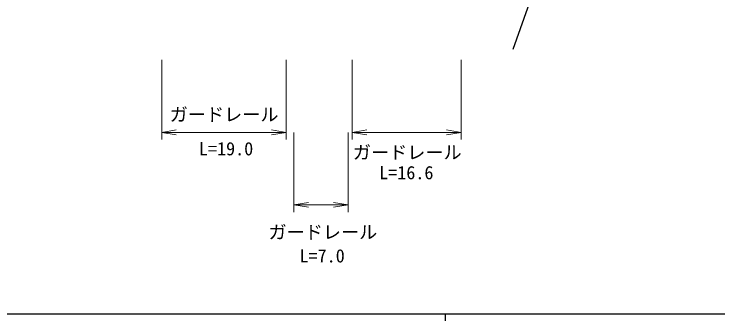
# Model space of a CAD drawing. Units: millimetres, scale not verified. Extents: x 40000 to 680000, y 20000 to 380000.
# Drawn here: x 208615 to 305604, y 204000 to 246305 of the extents above; entities that cross this region are included whole.
import ezdxf
from ezdxf.enums import TextEntityAlignment as Align

# ---------------------------------------------------------------- set-up
doc = ezdxf.new("R2010")
doc.units = ezdxf.units.MM
doc.header["$LTSCALE"] = 1000
for name, color, linetype, lineweight in [('M-BMK-OTRS', 5, 'Continuous', 25), ('M-STR-HTXT', 7, 'Continuous', 13), ('M-TTL-BAND', 7, 'Continuous', 25)]:
    doc.layers.add(name, color=color, linetype=linetype, lineweight=lineweight)
doc.styles.add('ＭＳ ゴシック', font='')
doc.styles.get('ＭＳ ゴシック').set_extended_font_data('MS Gothic')

# ---------------------------------------------------------------- blocks, each defined once
blk = doc.blocks.new('open_arrow')
at = {"color": 0, "linetype": 'Continuous', "lineweight": -2}
blk.add_lwpolyline([(7.5, 1.25), (0, 0), (7.5, -1.25)], dxfattribs=at)

msp = doc.modelspace()

# ---------------------------------------------------------------- linework, layer by layer
at = {"layer": 'M-BMK-OTRS'}
msp.add_line((277397, 241486), (290725, 279201), dxfattribs=at)
at = {"layer": 'M-STR-HTXT'}
for p, q in [((228962, 240000), (228962, 229000)), ((246093, 240000), (246093, 229000)), ((255207, 240000), (255207, 229000)), ((270205, 240000), (270205, 229000)), ((228962, 230000), (246093, 230000)), ((247165, 230000), (247165, 219000)), ((254649, 230000), (254649, 219000)), ((255207, 230000), (270205, 230000)), ((247165, 220000), (254649, 220000))]:
    msp.add_line(p, q, dxfattribs=at)
at = {"layer": 'M-TTL-BAND'}
for p, q in [((40000, 205000), (579000, 205000)), ((268000, 205000), (268000, 204000))]:
    msp.add_line(p, q, dxfattribs=at)

# ---------------------------------------------------------------- block references
at = {"layer": 'M-STR-HTXT', "xscale": 267, "yscale": 267}
for p in [(228962, 230000), (255207, 230000), (247165, 220000)]:
    msp.add_blockref('open_arrow', p, dxfattribs=at)
at = {"layer": 'M-STR-HTXT', "xscale": 267, "yscale": 267, "rotation": 180}
for p in [(246093, 230000), (270205, 230000), (254649, 220000)]:
    msp.add_blockref('open_arrow', p, dxfattribs=at)

# ---------------------------------------------------------------- texts
at = {"layer": 'M-STR-HTXT', "style": 'ＭＳ ゴシック'}
for p in [(237559, 232461), (262798, 227238), (251166, 216246)]:
    msp.add_text('ガードレール', height=1833, dxfattribs=at).set_placement(p, align=Align.MIDDLE_CENTER)
for s, p in [('L=19.0', (237828, 226278)), ('L=16.6', (262663, 222982)), ('L=7.0', (251065, 211509))]:
    msp.add_text(s, height=1833, dxfattribs=at).set_placement(p, align=Align.BOTTOM_CENTER)

doc.saveas('drawing.dxf')
